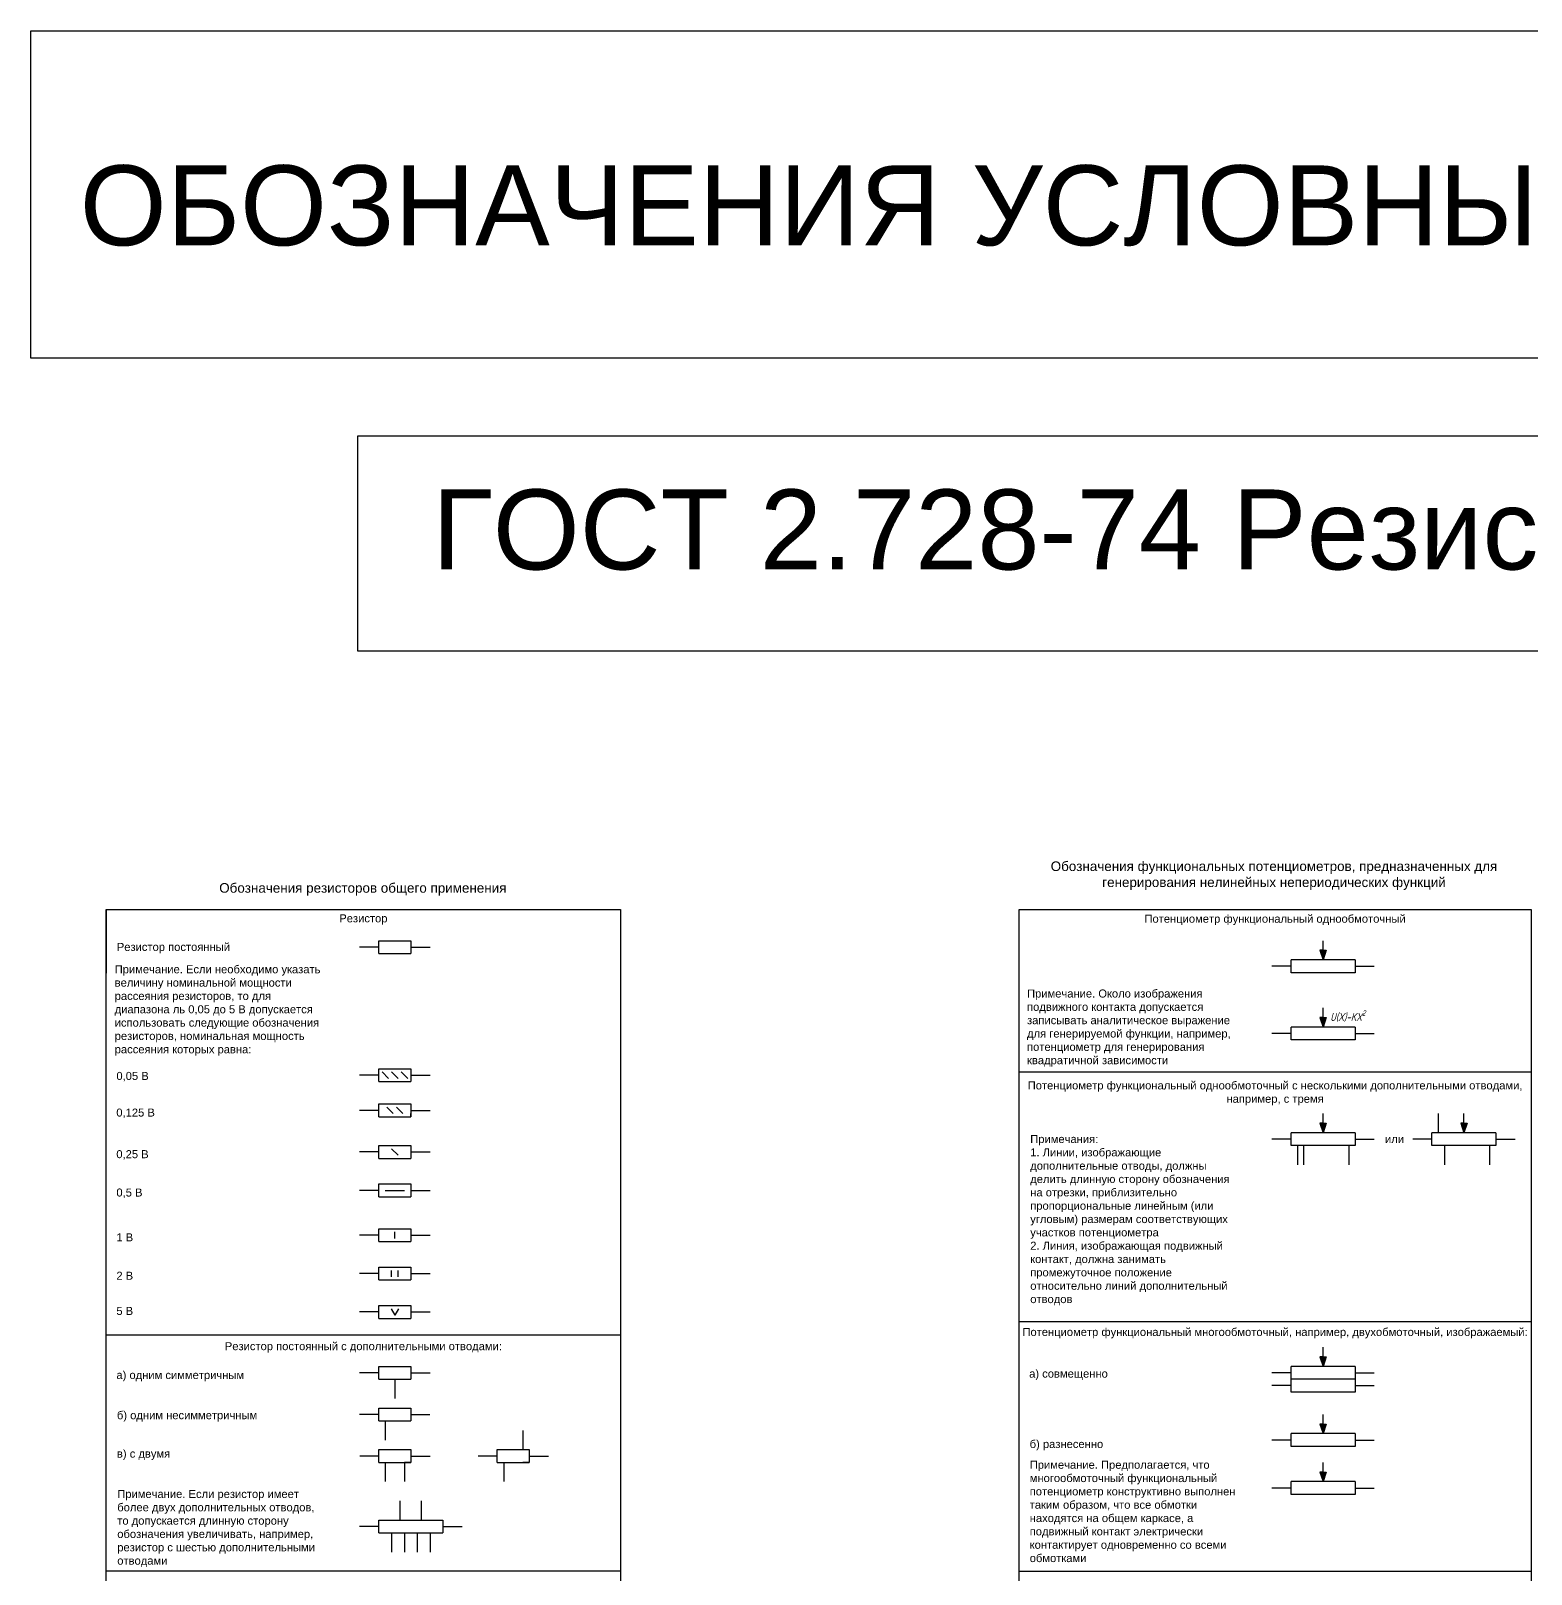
# Model space of a CAD drawing. Header units: millimetres. Extents: x 1912 to 3443, y 1352 to 2353.
# Drawn here: x 1912.3 to 2381, y 1871.1 to 2353.3 of the extents above; entities that cross this region are included whole.
import ezdxf

# ---------------------------------------------------------------- set-up
doc = ezdxf.new("R2010")
doc.units = ezdxf.units.MM
doc.linetypes.add('ACAD_ISO02W100', pattern=[15, 12, -3])
doc.layers.add('Пунктир', color=7, linetype='ACAD_ISO02W100')
doc.styles.get("Standard").update_dxf_attribs({"font": 'arial.ttf'})

msp = doc.modelspace()

# ---------------------------------------------------------------- hatches: boundary and pattern name
at = {"true_color": 0x000000}
h = msp.add_hatch(color=18, dxfattribs=at)
h.dxf.hatch_style = 1
h.paths.add_polyline_path([(2317, 2066), (2316, 2066), (2316, 2063)])
h.paths.add_polyline_path([(2316, 2066), (2315, 2066), (2316, 2063)])
h = msp.add_hatch(color=18, dxfattribs=at)
h.dxf.hatch_style = 1
h.paths.add_polyline_path([(2317, 2045), (2316, 2045), (2316, 2042)])
h.paths.add_polyline_path([(2316, 2045), (2315, 2045), (2316, 2042)])
h = msp.add_hatch(color=18, dxfattribs=at)
h.dxf.hatch_style = 1
h.paths.add_polyline_path([(2317, 2012), (2316, 2012), (2316, 2009)])
h.paths.add_polyline_path([(2316, 2012), (2315, 2012), (2316, 2009)])
h = msp.add_hatch(color=18, dxfattribs=at)
h.dxf.hatch_style = 1
h.paths.add_polyline_path([(2361, 2012), (2360, 2012), (2360, 2009)])
h.paths.add_polyline_path([(2360, 2012), (2359, 2012), (2360, 2009)])
h = msp.add_hatch(dxfattribs=at)
h.set_pattern_fill('ANGLE', color=18)
h.set_pattern_definition([(0, (20.78, -96.577), (0, 6.985), [5.08, -1.905]), (90, (20.78, -96.577), (-6.985, 4e-16), [5.08, -1.905])])
h.paths.add_polyline_path([(2037.22, 1963.74), (2035.1, 1961.62), (2035.8, 1960.91)])
h.paths.add_polyline_path([(2036.42, 1962.94), (2037.22, 1963.74), (2034.39, 1962.33), (2035.09, 1961.62)])
h = msp.add_hatch(color=18, dxfattribs=at)
h.dxf.hatch_style = 1
h.paths.add_polyline_path([(2317, 1939), (2316, 1939), (2316, 1936)])
h.paths.add_polyline_path([(2316, 1939), (2315, 1939), (2316, 1936)])
h = msp.add_hatch(color=18, dxfattribs=at)
h.dxf.hatch_style = 1
h.paths.add_polyline_path([(2317, 1918), (2316, 1918), (2316, 1915)])
h.paths.add_polyline_path([(2316, 1918), (2315, 1918), (2316, 1915)])
h = msp.add_hatch(color=18, dxfattribs=at)
h.dxf.hatch_style = 1
h.paths.add_polyline_path([(2317, 1903), (2316, 1903), (2316, 1900)])
h.paths.add_polyline_path([(2316, 1903), (2315, 1903), (2316, 1900)])

# ---------------------------------------------------------------- linework, layer by layer
for p, q in [((1935.82, 2078.72), (1935.82, 2072.47)), ((1935.82, 2072.47), (1935.82, 2058.83)), ((2021, 2067), (2021, 2069)), ((2021, 2069), (2031, 2069)), ((2031, 2069), (2031, 2067)), ((2316, 2063), (2316, 2069)), ((2021, 2067), (2015, 2067)), ((2021, 2065), (2021, 2067)), ((2021, 2065), (2031, 2065)), ((2031, 2067), (2031, 2065)), ((2031, 2067), (2037, 2067)), ((2316, 2066), (2315, 2066)), ((2315, 2066), (2316, 2063)), ((2316, 2063), (2316, 2066)), ((2316, 2066), (2317, 2066)), ((2317, 2066), (2316, 2063)), ((2306, 2061), (2300, 2061)), ((2306, 2061), (2306, 2063)), ((2316, 2063), (2306, 2063)), ((2306, 2059), (2306, 2061)), ((2316, 2059), (2306, 2059)), ((2326, 2063), (2316, 2063)), ((2326, 2059), (2316, 2059)), ((2326, 2063), (2326, 2061)), ((2326, 2061), (2326, 2059)), ((2326, 2061), (2332, 2061)), ((2316, 2045), (2315, 2045)), ((2315, 2045), (2316, 2042)), ((2316, 2042), (2316, 2048)), ((2316, 2042), (2316, 2045)), ((2316, 2045), (2317, 2045)), ((2317, 2045), (2316, 2042)), ((2306, 2040), (2300, 2040)), ((2306, 2040), (2306, 2042)), ((2316, 2042), (2306, 2042)), ((2306, 2038), (2306, 2040)), ((2326, 2042), (2316, 2042)), ((2326, 2042), (2326, 2040)), ((2326, 2040), (2326, 2038)), ((2326, 2040), (2332, 2040)), ((2316, 2038), (2306, 2038)), ((2326, 2038), (2316, 2038)), ((2021, 2027), (2015, 2027)), ((2021, 2027), (2021, 2029)), ((2021, 2029), (2031, 2029)), ((2021, 2025), (2021, 2027)), ((2022, 2028), (2024, 2026)), ((2025, 2028), (2027, 2026)), ((2028, 2028), (2030, 2026)), ((2031, 2029), (2031, 2027)), ((2031, 2027), (2031, 2025)), ((2031, 2027), (2037, 2027)), ((2221, 2028), (2381, 2028)), ((2021, 2025), (2031, 2025)), ((2021, 2025), (2024, 2025)), ((2021, 2016), (2015, 2016)), ((2021, 2016), (2021, 2018)), ((2021, 2018), (2031, 2018)), ((2021, 2014), (2021, 2016)), ((2023.5, 2017), (2025.5, 2015)), ((2026.5, 2017), (2028.5, 2015)), ((2031, 2018), (2031, 2016)), ((2031, 2016), (2031, 2014)), ((2031, 2016), (2037, 2016)), ((2021, 2014), (2031, 2014)), ((2031, 2014), (2031, 2015)), ((2316, 2012), (2315, 2012)), ((2315, 2012), (2316, 2009)), ((2316, 2009), (2316, 2015)), ((2316, 2009), (2316, 2012)), ((2316, 2012), (2317, 2012)), ((2317, 2012), (2316, 2009)), ((2352, 2015), (2352, 2009)), ((2360, 2012), (2359, 2012)), ((2359, 2012), (2360, 2009)), ((2360, 2009), (2360, 2015)), ((2360, 2009), (2360, 2012)), ((2360, 2012), (2361, 2012)), ((2361, 2012), (2360, 2009)), ((2306, 2007), (2300, 2007)), ((2306, 2007), (2306, 2009)), ((2316, 2009), (2306, 2009)), ((2306, 2005), (2306, 2007)), ((2326, 2009), (2316, 2009)), ((2326, 2009), (2326, 2007)), ((2326, 2007), (2326, 2005)), ((2326, 2007), (2332, 2007)), ((2350, 2007), (2344, 2007)), ((2350, 2007), (2350, 2009)), ((2360, 2009), (2350, 2009)), ((2350, 2005), (2350, 2007)), ((2370, 2009), (2360, 2009)), ((2370, 2009), (2370, 2007)), ((2370, 2007), (2370, 2005)), ((2370, 2007), (2376, 2007)), ((2021, 2003), (2015, 2003)), ((2021, 2003), (2021, 2005)), ((2021, 2005), (2031, 2005)), ((2021, 2001), (2021, 2003)), ((2021, 2001), (2031, 2001)), ((2025, 2004), (2027, 2002)), ((2031, 2005), (2031, 2003)), ((2031, 2003), (2031, 2001)), ((2031, 2003), (2037, 2003)), ((2316, 2005), (2306, 2005)), ((2308, 2005), (2308, 1999)), ((2310, 1999), (2310, 2005)), ((2326, 2005), (2316, 2005)), ((2324, 2005), (2324, 1999)), ((2360, 2005), (2350, 2005)), ((2354, 1999), (2354, 2005)), ((2370, 2005), (2360, 2005)), ((2368, 2005), (2368, 1999)), ((2021, 1991), (2021, 1993)), ((2021, 1993), (2031, 1993)), ((2031, 1993), (2031, 1991)), ((2021, 1991), (2015, 1991)), ((2021, 1989), (2021, 1991)), ((2021, 1989), (2031, 1989)), ((2023, 1991), (2029, 1991)), ((2031, 1991), (2031, 1989)), ((2031, 1991), (2037, 1991)), ((2021, 1977), (2015, 1977)), ((2021, 1977), (2021, 1979)), ((2021, 1979), (2031, 1979)), ((2021, 1975), (2021, 1977)), ((2026, 1976), (2026, 1978)), ((2031, 1979), (2031, 1977)), ((2031, 1977), (2031, 1975)), ((2031, 1977), (2037, 1977)), ((2021, 1975), (2031, 1975)), ((2021, 1965), (2015, 1965)), ((2021, 1965), (2021, 1967)), ((2021, 1967), (2031, 1967)), ((2021, 1963), (2021, 1965)), ((2021, 1963), (2031, 1963)), ((2025, 1964), (2025, 1966)), ((2027, 1964), (2027, 1966)), ((2031, 1967), (2031, 1965)), ((2031, 1965), (2031, 1963)), ((2031, 1965), (2037, 1965)), ((2021, 1953), (2015, 1953)), ((2021, 1953), (2021, 1955)), ((2021, 1955), (2031, 1955)), ((2021, 1951), (2021, 1953)), ((2026.07, 1952), (2024.9, 1954)), ((2026.07, 1952), (2027.24, 1954)), ((2031, 1955), (2031, 1953)), ((2031, 1953), (2031, 1951)), ((2031, 1953), (2037, 1953)), ((2021, 1951), (2031, 1951)), ((2221, 1950), (2381, 1950)), ((2096.5, 1945.75), (1935.82, 1945.75)), ((2316, 1939), (2315, 1939)), ((2315, 1939), (2316, 1936)), ((2316, 1936), (2316, 1942)), ((2316, 1936), (2316, 1939)), ((2316, 1939), (2317, 1939)), ((2317, 1939), (2316, 1936)), ((2021, 1934), (2015, 1934)), ((2021, 1934), (2021, 1936)), ((2021, 1936), (2031, 1936)), ((2021, 1932), (2021, 1934)), ((2031, 1936), (2031, 1934)), ((2031, 1934), (2031, 1932)), ((2031, 1934), (2037, 1934)), ((2306, 1934), (2300, 1934)), ((2306, 1934), (2306, 1936)), ((2316, 1936), (2306, 1936)), ((2306, 1932), (2306, 1934)), ((2326, 1936), (2316, 1936)), ((2326, 1936), (2326, 1934)), ((2326, 1934), (2326, 1932)), ((2326, 1934), (2332, 1934)), ((2021, 1932), (2031, 1932)), ((2026, 1932), (2026, 1926)), ((2306, 1930), (2300, 1930)), ((2316, 1932), (2306, 1932)), ((2306, 1930), (2306, 1932)), ((2306, 1928), (2306, 1930)), ((2326, 1932), (2316, 1932)), ((2326, 1932), (2326, 1930)), ((2326, 1930), (2326, 1928)), ((2326, 1930), (2332, 1930)), ((2316, 1928), (2306, 1928)), ((2326, 1928), (2316, 1928)), ((2020.96, 1920.96), (2014.96, 1920.96)), ((2020.96, 1920.96), (2020.96, 1922.96)), ((2020.96, 1922.96), (2030.96, 1922.96)), ((2020.96, 1918.96), (2020.96, 1920.96)), ((2030.96, 1922.96), (2030.96, 1920.96)), ((2030.96, 1920.96), (2030.96, 1918.96)), ((2030.96, 1920.96), (2036.96, 1920.96)), ((2316, 1915), (2316, 1921)), ((2020.96, 1918.96), (2030.96, 1918.96)), ((2020.96, 1918.96), (2022.96, 1918.96)), ((2022.96, 1918.96), (2022.96, 1912.96)), ((2066, 1916), (2066, 1910)), ((2306, 1913), (2306, 1915)), ((2316, 1915), (2306, 1915)), ((2316, 1918), (2315, 1918)), ((2315, 1918), (2316, 1915)), ((2316, 1915), (2316, 1918)), ((2316, 1918), (2317, 1918)), ((2317, 1918), (2316, 1915)), ((2326, 1915), (2316, 1915)), ((2326, 1915), (2326, 1913)), ((2021.02, 1908), (2021.02, 1910)), ((2021.02, 1910), (2031.02, 1910)), ((2031.02, 1910), (2031.02, 1908)), ((2058, 1908), (2058, 1910)), ((2058, 1910), (2068, 1910)), ((2068, 1910), (2068, 1908)), ((2306, 1913), (2300, 1913)), ((2306, 1911), (2306, 1913)), ((2316, 1911), (2306, 1911)), ((2326, 1911), (2316, 1911)), ((2326, 1913), (2326, 1911)), ((2326, 1913), (2332, 1913)), ((2021.02, 1908), (2015.02, 1908)), ((2021.02, 1906), (2021.02, 1908)), ((2021.02, 1906), (2031.02, 1906)), ((2021.02, 1906), (2023.02, 1906)), ((2023.02, 1906), (2023.02, 1900)), ((2031.02, 1906), (2029.02, 1906)), ((2029.02, 1906), (2029.02, 1900)), ((2031.02, 1908), (2031.02, 1906)), ((2031.02, 1908), (2037.02, 1908)), ((2058, 1908), (2052, 1908)), ((2058, 1906), (2058, 1908)), ((2058, 1906), (2068, 1906)), ((2058, 1906), (2060, 1906)), ((2060, 1906), (2060, 1900)), ((2068, 1906), (2066, 1906)), ((2068, 1908), (2068, 1906)), ((2068, 1908), (2074, 1908)), ((2316, 1900), (2316, 1906)), ((2306, 1898), (2306, 1900)), ((2316, 1900), (2306, 1900)), ((2316, 1903), (2315, 1903)), ((2315, 1903), (2316, 1900)), ((2316, 1900), (2316, 1903)), ((2316, 1903), (2317, 1903)), ((2317, 1903), (2316, 1900)), ((2326, 1900), (2316, 1900)), ((2326, 1900), (2326, 1898)), ((2306, 1898), (2300, 1898)), ((2306, 1896), (2306, 1898)), ((2316, 1896), (2306, 1896)), ((2326, 1896), (2316, 1896)), ((2326, 1898), (2326, 1896)), ((2326, 1898), (2332, 1898)), ((2027.66, 1888), (2027.66, 1894)), ((2034.34, 1888), (2034.34, 1894)), ((2021, 1886), (2015, 1886)), ((2021, 1886), (2021, 1888)), ((2021, 1888), (2031, 1888)), ((2021, 1884), (2021, 1886)), ((2031, 1888), (2041, 1888)), ((2041, 1888), (2041, 1886)), ((2041, 1886), (2041, 1884)), ((2041, 1886), (2047, 1886)), ((2021, 1884), (2031, 1884)), ((2025, 1884), (2025, 1878)), ((2025, 1884), (2027, 1884)), ((2029, 1884), (2029, 1878)), ((2031, 1884), (2041, 1884)), ((2033, 1884), (2033, 1878)), ((2037, 1884), (2037, 1878)), ((2096.5, 1872), (1935.82, 1872)), ((2221, 1872), (2381, 1872))]:
    msp.add_line(p, q)
for points in [[(1912.28, 2353.27), (2888.06, 2353.27), (2888.06, 2250.97), (1912.28, 2250.97)], [(2014.46, 2226.71), (2780.01, 2226.71), (2780.01, 2159.46), (2014.46, 2159.46)], [(1935.82, 2078.72), (2096.5, 2078.72), (2096.5, 1352), (1935.82, 1352)], [(2221, 2078.72), (2381, 2078.72), (2381, 1757), (2221, 1757)]]:
    msp.add_lwpolyline(points, close=True)

# ---------------------------------------------------------------- texts
at = {"attachment_point": 1}
for s, width, gutter_width, heights, insert, char_height in [('ОБОЗНАЧЕНИЯ УСЛОВНЫЕ ГРАФИЧЕСКИЕ В СХЕМАХ', 1137.9666, 125, [-25.87], (1927.55, 2311.25), 25), ('ГОСТ 2.728-74 Резисторы, конденсаторы', 6862.284, 125, [-32.38], (2037.69, 2209.98), 25), ('\\pxqc;Обозначения функциональных потенциометров, предназначенных для генерирования нелинейных непериодических функций', 160.0234, 12.5, [-8.95], (2220.65, 2093.77), 3), ('\\pxqc;Обозначения резисторов общего применения', 160.0234, 12.5, [-3.9], (1935.98, 2087), 3), ('Резистор постоянный', 56.3975, 12.5, [-3.19], (1939.13, 2068.31), 2.5), ('Примечание. Если необходимо указать величину номинальной мощности рассеяния резисторов, то для диапазона ль 0,05 до 5 В допускается использовать следующие обозначения резисторов, номинальная мощность рассеяния которых равна:', 65.731, 12.5, [-28.32], (1938.47, 2061.33), 2.5), ('Примечание. Около изображения подвижного контакта допускается записывать аналитическое выражение для генерируемой функции, например, потенциометр для генерирования квадратичной зависимости', 65.731, 12.5, [-24.09], (2223.51, 2053.75), 2.5), ('0,05 В', 56.3975, 12.5, [-3], (1939, 2028), 2.5), ('0,125 В', 56.3975, 12.5, [-3], (1938.98, 2016.56), 2.5), ('Примечания:\\P1. Линии, изображающие дополнительные отводы, должны делить длинную сторону обозначения на отрезки, приблизительно пропорциональные линейным (или угловым) размерам соответствующих участков потенциометра\\P2. Линия, изображающая подвижный контакт, должна занимать промежуточное положение относительно линий дополнительный отводов', 65.731, 12.5, [-53.34], (2224.51, 2008.29), 2.5), ('или', 7, 12.5, [-2.51], (2335.35, 2008.29), 2.5), ('0,25 В', 56.3975, 12.5, [-3], (1938.98, 2003.56), 2.5), ('0,5 В', 56.3975, 12.5, [-3], (1939, 1991.58), 2.5), ('1 В', 56.3975, 12.5, [-2.51], (1939, 1977.58), 2.5), ('2 В', 56.3975, 12.5, [-2.51], (1939, 1965.58), 2.5), ('5 В', 56.3975, 12.5, [-2.54], (1939, 1954.58), 2.5), ('\\pxqc;{\\C1;Резистор постоянный с дополнительными отводами:}', 160.687, 12.5, [-3.19], (1935.82, 1943.57), 2.5), ('а) одним симметричным', 56.3975, 12.5, [-3.28], (1939, 1934.57), 2.5), ('а) совмещенно', 56.3975, 12.5, [-3.28], (2224.17, 1935), 2.5), ('б) одним несимметричным', 56.3975, 12.5, [-3.29], (1939.17, 1922), 2.5), ('в) с двумя', 56.3975, 12.5, [-3.28], (1939.17, 1910), 2.5), ('б) разнесенно', 56.3975, 12.5, [-3.29], (2224.33, 1913), 2.5), ('Примечание. Предполагается, что многообмоточный функциональный потенциометр конструктивно выполнен таким образом, что все обмотки находятся на общем каркасе, а подвижный контакт электрически контактирует одновременно со всеми обмотками', 65.731, 12.5, [-31.95], (2224.35, 1906.53), 2.5), ('Примечание. Если резистор имеет более двух дополнительных отводов, то допускается длинную сторону обозначения увеличивать, например, резистор с шестью дополнительными отводами', 65.731, 12.5, [-23.97], (1939.27, 1897.4), 2.5)]:
    msp.add_mtext_dynamic_manual_height_columns(s, width=width, gutter_width=gutter_width, heights=heights, dxfattribs=dict(at, insert=insert, char_height=char_height))
at = {"color": 242, "true_color": 0xcd2027, "char_height": 2.5, "attachment_point": 1}
for s, width, heights, insert in [('\\pxqc;Резистор', 160.687, [-3.19], (1935.82, 2077.25)), ('\\pxqc;Потенциометр функциональный однообмоточный', 160, [-3.29], (2221, 2077.12)), ('\\pxqc;Потенциометр функциональный однообмоточный с несколькими дополнительными отводами, например, с тремя', 160, [-7.42], (2221, 2025.04)), ('\\pxqc;Потенциометр функциональный многообмоточный, например, двухобмоточный, изображаемый:', 160, [-3.29], (2221, 1948))]:
    msp.add_mtext_dynamic_manual_height_columns(s, width=width, gutter_width=12.5, heights=heights, dxfattribs=dict(at, insert=insert))
at = {"layer": 'Пунктир', "insert": (2318.23, 2047.27), "char_height": 2.5, "attachment_point": 1}
msp.add_mtext_dynamic_manual_height_columns('\\A1;{\\fGOST type A|b0|i1|c0|p2;U(X)-KX\\H0.7x;\\S2^ ;}', width=5.1902, gutter_width=12.5, heights=[-2.86], dxfattribs=at)

doc.saveas('drawing.dxf')
